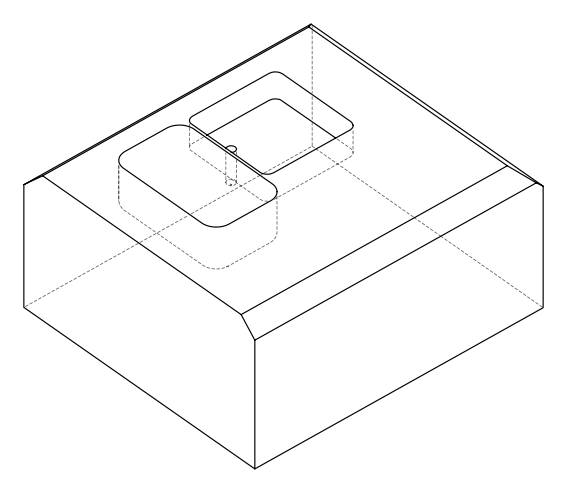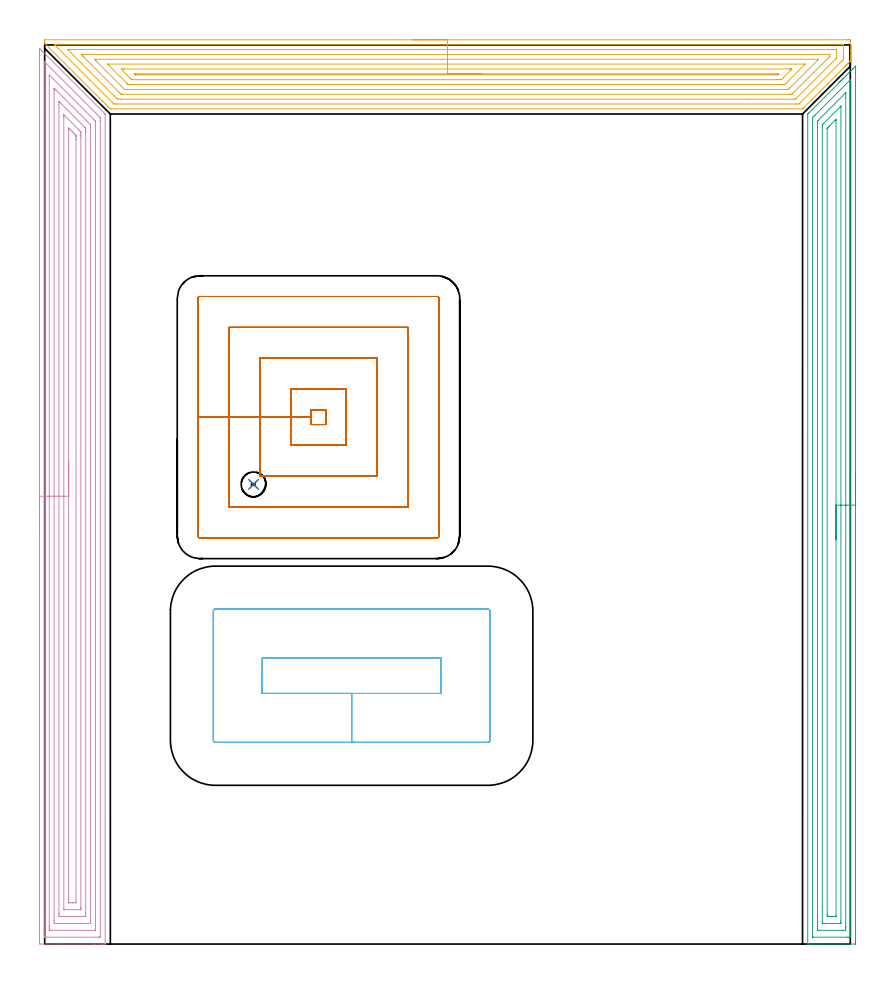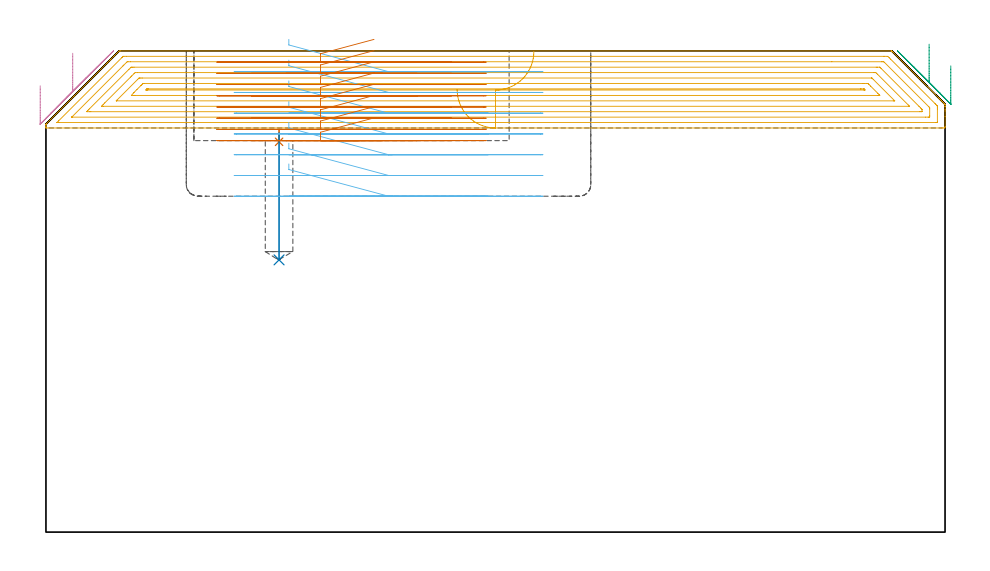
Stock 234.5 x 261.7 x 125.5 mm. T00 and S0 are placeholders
(PLAN: 7 operations, 4 tool changes, 58.2 min)
(1 SPOT_DRILL | STEP1POCKET | NXT0321_9005460120000 | 0.03 min | 2521 mm3)
(2 DRILL_BLIND_HOLE_INTO_CENTER | STEP1POCKET | UGT0301_192 | 0.14 min | 1224 mm3)
(3 AREA_MILL | FG_CHAMFER_SURFACE | UGT0205_001 | 10.26 min | 25149 mm3)
(4 AREA_MILL_1 | FG_CHAMFER_SURFACE_1 | UGT0205_001 | 14.43 min | 47653 mm3)
(5 AREA_MILL_2 | FG_CHAMFER_SURFACE_2 | UGT0205_001 | 14.32 min | 43594 mm3)
(6 MILL_RECTANGULAR_POCKET | POCKET_RECTANGULAR_STRAIGHT | NXT0201_007 | Follow Part, ap 6.25, ae 75% | 6.22 min | 248843 mm3)
(7 MILL_RECTANGULAR_POCKET_1 | POCKET_RECTANGULAR_STRAIGHT_1 | NXT0201_011 | Follow Part, ap 3, ae 75% | 12.83 min | 154911 mm3)
(TOOL NXT0321_9005460120000 | NC Spot Drill, 142deg, 12mm, Carbide, Uncoated | D12 PA142 FL30 Z2)
(TOOL UGT0301_192 | Twist Drill 7.2 mm | D7.2 PA118 FL66 Z2)
(TOOL UGT0205_001 | Chamfer Mill 20 x 3 x 45 deg. | D20 FL50 Z2)
(TOOL NXT0201_007 | ENDMILL 25mm [R216.25-25050GCK54P 1620] | D25 R3 FL54 Z5)
(TOOL NXT0201_011 | ENDMILL 12mm [2P460-1200-NA 1630] | D12 FL38 Z6)
(OP 1 SPOT_DRILL)
G17 G21 G94 G90
T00 M6
G54
G17 G0 G90 X60.8 Y133.8 S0 M3
G43 Z135.5 H0
G94 G81 G98 Z101.79 F250. R105.1
G80
M5
M2
(OP 2 DRILL_BLIND_HOLE_INTO_CENTER)
G17 G21 G94 G90
T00 M6
G54
G17 G0 G90 X60.8 Y133.8 S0 M3
G43 Z135.5 H0
G94 G81 G98 Z71. F250. R104.1
G80
M5
M2
(OP 3 AREA_MILL)
G17 G21 G94 G90
T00 M6
G54
G17 G0 G90 X236. Y137.75 S1061 M3
G43 Z135.5 H0
Z121.6
G94 G1 Y137.712 Z120.728 F250.
Y137.598 Z119.864
Y137.409 Z119.012
Y137.147 Z118.18
Y136.813 Z117.374
Y136.41 Z116.6
Y135.941 Z115.864
Y135.41 Z115.172
Y134.821 Z114.529
Y134.178 Z113.94
Y133.486 Z113.408
Y132.75 Z112.94
Y131.976 Z112.537
Y131.17 Z112.203
Y130.338 Z111.941
Y129.486 Z111.752
Y128.622 Z111.638
Y127.75 Z111.6
Y0.603
X235.995 Y0.09 Z111.603
X235.992 Y0.01 Z111.606
X235.906 Y0. Z111.691
X225.983 Z121.612
X224.538 Z123.058
X223.355 Z124.24
X222.366 Z125.234
X222.232 Y0.001 Z125.36
X222.191 Y0.002 Z125.401
X222.103 Y0.01 Z125.488
X222.1 Y0.157 Z125.5
Y241.513
X222.104 Y241.594 Z125.49
X222.153 Y241.654 Z125.444
X222.459 Y241.959 Z125.14
X223.505 Y243.005 Z124.095
X231.105 Y250.606 Z116.492
X231.241 Y250.743 Z116.355
X231.381 Y250.882 Z116.217
X231.536 Y251.037 Z116.062
X231.679 Y251.181 Z115.917
X231.827 Y251.328 Z115.771
X231.966 Y251.467 Z115.632
X232.117 Y251.619 Z115.478
X232.273 Y251.774 Z115.325
X232.396 Y251.897 Z115.201
X232.555 Y252.057 Z115.04
X233.07 Y252.57 Z114.53
X233.314 Y252.815 Z114.284
X233.431 Y252.933 Z114.165
X233.996 Y253.496 Z113.604
X234.207 Y253.707 Z113.391
X234.307 Y253.809 Z113.289
X234.745 Y254.246 Z112.854
X235.184 Y254.685 Z112.413
X235.418 Y254.918 Z112.182
X235.992 Y255.492 Z111.606
X235.997 Y255.493 Z111.601
X235.999 Y255.492 Z111.599
X236. Y255.154 Z111.6
Y127.75
X234.586 Z113.014
Y3.28
X234.585 Y2.551 Z113.015
X234.584 Y2.387 Z113.016
X234.579 Y2.032 Z113.021
X234.24 Y2.009 Z113.36
X233.869 Y2.004 Z113.731
X233.373 Y2. Z114.227
X223.734 Z123.866
X223.576 Y2.003 Z124.025
X223.548 Y2.005 Z124.052
X223.524 Y2.009 Z124.076
X223.521 Y2.044 Z124.079
X223.516 Y2.223 Z124.084
X223.515 Y2.387 Z124.085
Y239.729
X223.519 Y240.454 Z124.081
X223.521 Y240.537 Z124.079
X223.533 Y240.571 Z124.067
X223.576 Y240.621 Z124.024
X223.904 Y240.953 Z123.696
X224.231 Y241.281 Z123.369
X234.278 Y251.328 Z113.322
X234.373 Y251.421 Z113.227
X234.518 Y251.56 Z113.082
X234.572 Y251.611 Z113.028
X234.579 Y251.497 Z113.021
X234.583 Y251.328 Z113.017
X234.585 Y251.149 Z113.015
X234.586 Y127.75 Z113.014
X233.172 Z114.428
X233.171 Y5.064 Z114.429
X233.17 Y4.883 Z114.43
X233.165 Y4.172 Z114.435
X233.155 Y4.007 Z114.445
X232.117 Y4. Z115.483
X225.274 Y4.001 Z122.326
X225.107 Y4.005 Z122.493
X224.945 Y4.01 Z122.655
X224.936 Y4.172 Z122.664
X224.932 Y4.35 Z122.668
X224.929 Y5.064 Z122.671
Y5.246
Y238.836
X224.93 Y239.017 Z122.67
X224.933 Y239.2 Z122.667
X224.942 Y239.531 Z122.658
X225.128 Y239.729 Z122.472
X233.159 Y247.759 Z114.441
X233.164 Y247.761 Z114.436
X233.168 Z114.432
X233.169 Y247.759 Z114.431
X233.171 Y247.635 Z114.429
Y247.577
X233.172 Y127.75 Z114.428
X231.757 Z115.843
Y6.849
X231.756 Y6.324 Z115.844
X231.753 Y6.147 Z115.847
X231.751 Y6.016 Z115.849
X231.657 Y6.01 Z115.943
X231.241 Y6.001 Z116.359
X231.198 Y6. Z116.402
X226.816 Z120.784
X226.446 Y6.007 Z121.154
X226.359 Y6.01 Z121.241
X226.35 Y6.064 Z121.25
X226.348 Y6.128 Z121.252
X226.344 Y6.481 Z121.256
X226.343 Y10.944 Z121.257
Y237.577
X226.345 Y237.944 Z121.255
X226.348 Y238.464 Z121.252
X226.36 Y238.5 Z121.24
X226.384 Y238.527 Z121.216
X226.45 Y238.597 Z121.15
X226.685 Y238.836 Z120.915
X226.773 Y238.924 Z120.827
X231.637 Y243.787 Z115.963
X231.693 Y243.841 Z115.907
X231.729 Y243.873 Z115.871
X231.748 Y243.888 Z115.852
X231.75 Y243.864 Z115.85
X231.754 Y243.792 Z115.846
X231.756 Y243.665 Z115.844
X231.757 Y127.75 Z115.843
X230.343 Z117.257
X230.342 Y8.198 Z117.258
X230.341 Y8.089 Z117.259
X230.339 Y8.036 Z117.261
X230.337 Y8.016 Z117.263
X230.316 Y8.01 Z117.284
X230.107 Y8.003 Z117.493
X229.488 Y8. Z118.112
X229.234 Z118.366
X228.612 Z118.988
X228.357 Y8.001 Z119.243
X227.883 Y8.007 Z119.717
X227.776 Y8.01 Z119.824
X227.764 Y8.195 Z119.836
X227.757 Y8.611 Z119.843
Y8.633
Y237.27
X227.759 Y237.378 Z119.841
X227.762 Y237.432 Z119.838
X227.765 Y237.454 Z119.835
X227.78 Y237.471 Z119.82
X227.988 Y237.687 Z119.612
X228.243 Y237.944 Z119.357
X228.429 Y238.131 Z119.171
X230.102 Y239.804 Z117.498
X230.197 Y239.899 Z117.403
X230.291 Y239.989 Z117.309
X230.326 Y240.02 Z117.274
X230.334 Y240.026 Z117.266
X230.336 Y240.008 Z117.264
X230.34 Y239.923 Z117.26
X230.343 Y239.75 Z117.257
Y239.729
Y127.75
Y126.878 Z117.295
Y126.013 Z117.409
Y125.162 Z117.598
Y124.33 Z117.86
Y123.524 Z118.194
Y122.75 Z118.597
Y122.014 Z119.065
Y121.322 Z119.596
Y120.679 Z120.186
Y120.09 Z120.829
Y119.558 Z121.521
Y119.09 Z122.257
Y118.687 Z123.031
Y118.353 Z123.837
Y118.091 Z124.669
Y117.902 Z125.52
Y117.788 Z126.385
Y117.75 Z127.257
G0 Z135.5
M5
M2
(OP 4 AREA_MILL_1)
G17 G21 G94 G90
T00 M6
G54
G17 G0 G90 X-1.5 Y120.35 S1061 M3
G43 Z135.5 H0
Z116.4
G94 G1 Y120.388 Z115.528 F250.
Y120.502 Z114.664
Y120.691 Z113.812
Y120.953 Z112.98
Y121.287 Z112.174
Y121.69 Z111.4
Y122.158 Z110.664
Y122.69 Z109.972
Y123.279 Z109.329
Y123.922 Z108.74
Y124.614 Z108.209
Y125.35 Z107.74
Y126.124 Z107.337
Y126.93 Z107.003
Y127.762 Z106.741
Y128.613 Z106.552
Y129.478 Z106.438
Y130.35 Z106.4
Y260.628
X-1.499 Y260.698 Z106.399
X-1.497 Z106.4
X-1.329 Y260.531 Z106.567
X-1.2 Y260.401 Z106.698
X-0.946 Y260.146 Z106.954
X17.461 Y241.739 Z125.361
X17.598 Y241.594 Z125.487
X17.6 Y241.377 Z125.5
Y0.15
X17.597 Y0.01 Z125.488
X17.557 Y0. Z125.448
X17.184 Z125.084
X16.691 Z124.59
X16.09 Z123.985
X14.896 Z122.793
X14.303 Z122.197
X4.03 Z111.927
X-1.179 Z106.718
X-1.491 Y0.01 Z106.406
X-1.499 Y0.32 Z106.399
Y0.345
X-1.5 Y130.35 Z106.4
X-0.086 Z107.814
X-0.085 Y256.632 Z107.815
X-0.083 Y256.729 Z107.817
X-0.079 Y256.791 Z107.821
X-0.077 Y256.815 Z107.823
X-0.06 Y256.801 Z107.84
X0.01 Y256.736 Z107.91
X0.213 Y256.537 Z108.113
X15.373 Y241.377 Z123.273
X16.09 Y240.652 Z123.99
X16.171 Y240.567 Z124.071
X16.179 Y240.485 Z124.079
X16.182 Y240.393 Z124.082
X16.185 Y239.593 Z124.085
X16.186 Y239.497 Z124.086
X16.185 Y2.284 Z124.085
X16.183 Y2.188 Z124.083
X16.178 Y2.01 Z124.078
X16.09 Y2.008 Z123.99
X15.575 Y2.001 Z123.475
X0.39 Y2. Z108.29
X0.01 Y2.004 Z107.91
X-0.043 Y2.006 Z107.857
X-0.071 Y2.009 Z107.829
X-0.079 Y2.092 Z107.821
X-0.084 Y2.284 Z107.816
X-0.085 Y2.38 Z107.815
X-0.086 Y130.35 Z107.814
X1.328 Z109.228
X1.329 Y252.97 Z109.229
X1.331 Z109.231
X14.303 Y239.997 Z122.203
X14.702 Y239.593 Z122.602
X14.759 Y239.53 Z122.659
X14.764 Y239.475 Z122.664
X14.767 Y239.359 Z122.667
X14.77 Y239.126 Z122.67
X14.771 Y234.583 Z122.671
Y4.163
X14.769 Y4.046 Z122.669
X14.767 Y4.019 Z122.667
X14.766 Y4.012 Z122.666
X14.738 Y4.009 Z122.638
X14.63 Y4.003 Z122.53
X14.466 Y4. Z122.366
X1.96 Z109.86
X1.797 Y4.002 Z109.697
X1.634 Y4.006 Z109.534
X1.335 Y4.017 Z109.235
X1.333 Y4.163 Z109.233
X1.33 Y4.63 Z109.23
X1.329 Y5.055 Z109.229
X1.328 Y5.523 Z109.228
Y130.35
X2.743 Z110.643
Y248.511
X2.745 Y248.89 Z110.645
X2.748 Y249.078 Z110.648
X2.749 Y249.088 Z110.649
X2.758 Y249.083 Z110.658
X2.795 Y249.052 Z110.695
X2.847 Y249.003 Z110.747
X3.341 Y248.511 Z111.241
X5.57 Y246.281 Z113.47
X12.516 Y239.334 Z120.416
X13.144 Y238.701 Z121.044
X13.35 Y238.486 Z121.25
X13.357 Y237.809 Z121.257
Y6.838
X13.349 Y6.007 Z121.249
X12.516 Y6.001 Z120.416
X12.463 Y6. Z120.363
X3.53 Z111.43
X2.751 Y6.01 Z110.651
X2.743 Y6.786 Z110.643
Y6.838
Y130.35
X4.157 Z112.057
Y244.371
X4.158 Y244.944 Z112.058
X4.16 Y245.129 Z112.06
X4.162 Y245.185 Z112.062
X4.165 Y245.225 Z112.065
X4.477 Y244.925 Z112.377
X11.623 Y237.778 Z119.523
X11.834 Y237.555 Z119.734
X11.936 Y237.445 Z119.836
X11.939 Y237.237 Z119.839
X11.942 Y236.918 Z119.842
X11.943 Y236.599 Z119.843
Y236.026
Y9.195
X11.94 Y8.622 Z119.84
X11.936 Y8.31 Z119.836
X11.928 Y8.01 Z119.828
X11.623 Y8.005 Z119.523
X11.352 Y8.001 Z119.252
X5.1 Y8. Z113.
X4.477 Y8.004 Z112.377
X4.198 Y8.009 Z112.098
X4.164 Y8.021 Z112.064
X4.162 Y8.045 Z112.062
X4.158 Y8.622 Z112.058
X4.157 Y8.941 Z112.057
Y130.35
X5.571 Z113.471
Y240.485
X5.572 Y241.175 Z113.472
X5.573 Y241.377 Z113.473
X5.575 Z113.475
X9.837 Y237.115 Z117.737
X10.032 Y236.918 Z117.932
X10.228 Y236.712 Z118.128
X10.522 Y236.394 Z118.422
X10.526 Y236.23 Z118.426
X10.527 Y236.026 Z118.427
X10.529 Y235.335 Z118.429
Y235.134
Y10.607
X10.528 Y10.406 Z118.428
X10.524 Y10.061 Z118.424
X10.522 Y10.021 Z118.422
X10.517 Y10.01 Z118.417
X10.486 Y10.007 Z118.386
X10.378 Y10.003 Z118.278
X10.243 Y10. Z118.143
X5.776 Z113.676
X5.621 Y10.003 Z113.521
X5.589 Y10.006 Z113.489
X5.579 Y10.01 Z113.479
X5.577 Y10.019 Z113.477
X5.574 Y10.054 Z113.474
X5.572 Y10.204 Z113.472
X5.571 Y130.35 Z113.471
X6.985 Z114.885
X6.986 Y237.26 Z114.886
X6.988 Y237.374 Z114.888
X6.992 Y237.464 Z114.892
X6.995 Y237.497 Z114.895
X7.011 Y237.483 Z114.911
X7.157 Y237.342 Z115.057
X7.585 Y236.918 Z115.485
X8.05 Y236.453 Z115.95
X8.477 Y236.026 Z116.377
X8.943 Y235.556 Z116.843
X9.047 Y235.448 Z116.947
X9.097 Y235.394 Z116.997
X9.108 Y235.304 Z117.008
X9.111 Y235.134 Z117.011
X9.113 Y234.964 Z117.013
X9.115 Y234.242 Z117.015
Y234.071
X9.114 Y12.911 Z117.014
X9.109 Y12.189 Z117.009
X9.108 Y12.025 Z117.008
X8.943 Y12.01 Z116.843
X8.238 Y12.001 Z116.138
X8.05 Z115.95
X7.343 Y12.004 Z115.243
X7.157 Y12.01 Z115.057
X6.992 Y12.027 Z114.892
X6.989 Y12.189 Z114.889
X6.987 Y12.359 Z114.887
X6.985 Y13.081 Z114.885
Y13.252
Y130.35
Y131.222 Z114.923
Y132.086 Z115.037
Y132.938 Z115.226
Y133.77 Z115.488
Y134.576 Z115.822
Y135.35 Z116.225
Y136.086 Z116.694
Y136.778 Z117.225
Y137.421 Z117.814
Y138.01 Z118.457
Y138.541 Z119.15
Y139.01 Z119.885
Y139.413 Z120.659
Y139.747 Z121.465
Y140.009 Z122.297
Y140.198 Z123.149
Y140.312 Z124.014
Y140.35 Z124.885
G0 Z135.5
M5
M2
(OP 5 AREA_MILL_2)
G17 G21 G94 G90
T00 M6
G54
G17 G0 G90 X107.25 Y263.2 S1061 M3
G43 Z135.5 H0
Z115.4
G94 G1 X107.288 Z114.528 F250.
X107.402 Z113.664
X107.591 Z112.812
X107.853 Z111.98
X108.187 Z111.174
X108.59 Z110.4
X109.059 Z109.664
X109.59 Z108.972
X110.179 Z108.329
X110.822 Z107.74
X111.514 Z107.208
X112.25 Z106.74
X113.024 Z106.337
X113.83 Z106.003
X114.662 Z105.741
X115.514 Z105.552
X116.378 Z105.438
X117.25 Z105.4
X233.473
X233.877 Y263.199 Z105.401
X234.277 Y263.196 Z105.402
X234.49 Y263.192 Z105.405
X234.5 Y262.803 Z105.793
Y260.17 Z108.424
Y258.761 Z109.835
Y258.415 Z110.18
Y257.617 Z110.982
Y257.538 Z111.061
X234.499 Y257.138 Z111.46
X234.497 Y257.008 Z111.589
X234.473 Y256.976 Z111.622
X234.206 Y256.706 Z111.893
X234.119 Y256.619 Z111.981
X233.877 Y256.376 Z112.222
X233.724 Y256.221 Z112.374
X233.573 Y256.072 Z112.525
X233.43 Y255.929 Z112.669
X233.285 Y255.783 Z112.813
X233.142 Y255.641 Z112.956
X232.983 Y255.482 Z113.115
X232.846 Y255.344 Z113.252
X227.621 Y250.121 Z118.478
X220.919 Y243.418 Z125.18
X220.685 Y243.187 Z125.411
X220.594 Y243.103 Z125.489
X220.472 Y243.1 Z125.5
X19.39
X19.097 Y243.105 Z125.491
X18.96 Y243.238 Z125.359
X18.447 Y243.753 Z124.847
X17.824 Y244.374 Z124.222
X17.615 Y244.585 Z124.015
X16.946 Y245.252 Z123.345
X16.782 Y245.418 Z123.182
X16.709 Y245.491 Z123.109
X16.069 Y246.13 Z122.468
X15.95 Y246.25 Z122.349
X7.294 Y254.905 Z113.693
X0.176 Y262.023 Z106.575
X0.143 Y262.056 Z106.541
X0.077 Y262.12 Z106.474
X0.01 Y262.198 Z106.393
X0.002 Y262.268 Z106.323
X0. Y262.71 Z105.89
Y262.99 Z105.609
X0.01 Y263.193 Z105.405
X0.054 Y263.2 Z105.4
X117.25
Y261.786 Z106.814
X232.09 Y261.785 Z106.815
X232.234 Y261.784 Z106.816
X232.448 Y261.779 Z106.821
X232.491 Y261.776 Z106.824
X232.495 Y261.746 Z106.854
X232.497 Y261.713 Z106.887
X232.5 Y261.523 Z107.077
X232.499 Y258.415 Z110.185
X232.498 Y258.015 Z110.585
X232.49 Y257.538 Z111.062
X232.48 Y257.442 Z111.158
X232.419 Y257.376 Z111.224
X232.34 Y257.292 Z111.308
X232.09 Y257.04 Z111.56
X231.898 Y256.848 Z111.752
X220.302 Y245.252 Z123.348
X219.942 Y244.895 Z123.705
X219.578 Y244.535 Z124.065
X219.429 Y244.521 Z124.079
X218.684 Y244.515 Z124.085
X218.542
X21.035
X20.284 Y244.52 Z124.08
X20.135 Y244.521 Z124.079
X19.962 Y244.691 Z123.909
X19.781 Y244.868 Z123.732
X3.304 Y261.346 Z107.254
X2.939 Y261.716 Z106.884
X2.902 Y261.756 Z106.844
X2.884 Y261.777 Z106.823
X2.896 Y261.779 Z106.821
X3.031 Y261.782 Z106.818
X3.304 Y261.785 Z106.815
X3.446 Y261.786 Z106.814
X117.25
Y260.372 Z108.228
X229.409 Y260.371 Z108.229
X230.101 Y260.368 Z108.232
X230.302 Y260.365 Z108.235
X230.49 Y260.358 Z108.242
X230.495 Y260.17 Z108.43
X230.499 Y259.978 Z108.622
Y258.222 Z110.378
X230.494 Y258.028 Z110.572
X230.49 Y257.901 Z110.699
X230.441 Y257.849 Z110.751
X230.302 Y257.702 Z110.898
X218.707 Y246.107 Z122.493
X218.684 Y246.086 Z122.514
X218.507 Y245.936 Z122.664
X218.34 Y245.933 Z122.667
X217.995 Y245.929 Z122.671
X204.981 Y245.928 Z122.672
X22.072 Y245.929 Z122.671
X21.378 Y245.933 Z122.667
X21.178 Y245.936 Z122.664
X20.979 Y246.13 Z122.47
X20.284 Y246.816 Z121.784
X20.092 Y247.007 Z121.593
X6.879 Y260.222 Z108.378
X6.757 Y260.354 Z108.246
X6.75 Y260.367 Z108.233
X6.756 Y260.369 Z108.231
X6.771 Y260.37 Z108.23
X6.789 Y260.371 Z108.229
X6.879 Y260.372 Z108.228
X117.25
Y258.957 Z109.643
X227.964 Y258.956 Z109.644
X228.356 Y258.953 Z109.647
X228.427 Y258.95 Z109.65
X228.49 Y258.943 Z109.657
X228.492 Y258.845 Z109.755
X228.499 Y258.431 Z110.169
X228.498 Y258.415 Z110.185
X228.49 Y258.363 Z110.237
X228.455 Y258.315 Z110.285
X228.376 Y258.231 Z110.369
X228.254 Y258.105 Z110.495
X228.098 Y257.947 Z110.653
X227.689 Y257.538 Z111.062
X217.791 Y247.64 Z120.96
X217.574 Y247.428 Z121.172
X217.511 Y247.369 Z121.231
X217.487 Y247.35 Z121.25
X217.444 Y247.348 Z121.252
X216.897 Y247.344 Z121.256
X216.555 Y247.343 Z121.257
X22.965
X22.622 Y247.344 Z121.256
X22.348 Y247.347 Z121.253
X22.215 Y247.35 Z121.25
X22.072 Y247.483 Z121.117
X21.666 Y247.885 Z120.715
X11.347 Y258.202 Z110.398
X11.137 Y258.415 Z110.185
X10.935 Y258.626 Z109.974
X10.63 Y258.951 Z109.649
X10.799 Y258.953 Z109.647
X11.347 Y258.956 Z109.644
X11.689 Y258.957 Z109.643
X117.25
Y257.543 Z111.057
X224.935
X225.228 Y257.538 Z111.062
X225.089 Y257.392 Z111.208
X224.94 Y257.239 Z111.361
X216.897 Y249.196 Z119.404
X216.676 Y248.979 Z119.621
X216.452 Y248.762 Z119.838
X216.009 Y248.757 Z119.843
X23.864
X23.248 Y248.762 Z119.838
X22.965 Y249.037 Z119.564
X22.359 Y249.64 Z118.96
X22.072 Y249.927 Z118.673
X15.338 Y256.66 Z111.94
X14.922 Y257.079 Z111.521
X14.472 Y257.538 Z111.062
X14.917 Y257.543 Z111.057
X117.25
Y256.129 Z112.471
X221.013
X221.144 Y256.127 Z112.473
X221.365 Y256.122 Z112.478
X221.366 Y256.119 Z112.481
X221.365 Y256.114 Z112.486
X215.769 Y250.517 Z118.083
X215.437 Y250.196 Z118.404
X215.414 Y250.178 Z118.422
X215.374 Y250.175 Z118.425
X215.286 Y250.172 Z118.428
X25.105 Y250.171 Z118.429
X24.753 Y250.172 Z118.428
X24.4 Y250.175 Z118.425
X24.303 Y250.178 Z118.422
X24.242 Y250.217 Z118.383
X24.137 Y250.317 Z118.283
X23.931 Y250.517 Z118.083
X23.859 Y250.589 Z118.011
X18.497 Y255.952 Z112.648
X18.355 Y256.104 Z112.496
X18.341 Y256.124 Z112.476
X18.349 Y256.126 Z112.474
X18.368 Y256.128 Z112.472
X117.25 Y256.129 Z112.471
Y254.715 Z113.885
X216.897 Y254.714 Z113.886
X217.093 Y254.713 Z113.887
X217.409 Y254.708 Z113.892
X217.493 Y254.701 Z113.899
X217.439 Y254.643 Z113.957
X217.369 Y254.568 Z114.032
X217.306 Y254.504 Z114.096
X216.969 Y254.166 Z114.434
X215.092 Y252.289 Z116.311
X214.648 Y251.848 Z116.752
X214.501 Y251.705 Z116.895
X214.385 Y251.594 Z117.006
X214.216 Y251.59 Z117.01
X214.02 Y251.587 Z117.013
X213.322 Y251.586 Z117.014
X213.128 Y251.585 Z117.015
X25.646 Y251.586 Z117.014
X25.451 Y251.587 Z117.013
X25.366 Y251.59 Z117.01
X25.327 Y251.592 Z117.008
X25.175 Y251.734 Z116.866
X24.888 Y252.013 Z116.587
X24.753 Y252.145 Z116.455
X23.747 Y253.15 Z115.45
X22.965 Y253.935 Z114.665
X22.879 Y254.028 Z114.572
X22.273 Y254.708 Z113.892
X22.965 Y254.713 Z113.887
X23.16 Y254.714 Z113.886
X117.25 Y254.715 Z113.885
Y253.3 Z115.3
X213.322
X213.475 Y253.298 Z115.302
X213.577 Y253.294 Z115.306
X213.632 Y253.29 Z115.31
X213.587 Y253.24 Z115.36
X213.502 Y253.15 Z115.45
X213.413 Y253.061 Z115.539
X213.38 Y253.032 Z115.568
X213.354 Y253.012 Z115.588
X213.322 Y253.007 Z115.593
X212.581 Y253. Z115.6
X212.429
X26.693
X26.54 Y253.001 Z115.599
X26.388 Y253.006 Z115.594
X26.35 Y253.008 Z115.592
X26.328 Y253.025 Z115.575
X26.283 Y253.066 Z115.534
X26.199 Y253.15 Z115.45
X26.092 Y253.265 Z115.335
X26.068 Y253.294 Z115.306
X26.132 Y253.297 Z115.303
X26.234 Y253.299 Z115.301
X26.387 Y253.3 Z115.3
X26.54 Y253.301
X117.25 Y253.3
X118.122 Z115.338
X118.987 Z115.451
X119.838 Z115.64
X120.67 Z115.903
X121.476 Z116.236
X122.25 Z116.639
X122.986 Z117.108
X123.678 Z117.639
X124.321 Z118.228
X124.91 Z118.872
X125.442 Z119.564
X125.91 Z120.3
X126.313 Z121.073
X126.647 Z121.879
X126.909 Z122.711
X127.098 Z123.563
X127.212 Z124.428
X127.25 Z125.3
G0 Z135.5
M5
M2
(OP 6 MILL_RECTANGULAR_POCKET)
G17 G21 G94 G90
T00 M6
G54
G17 G0 G90 X63.35 Y78.352 S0 M3
G43 Z135.5 H1
Z128.5
G94 G1 Y72.95 Z127.052 F250.
X89.35 Z120.086
X115.35 F500.
Y83.25
X63.35
Y72.95
X89.35
Y58.7
X129.
G3 X129.6 Y59.3 R0.6
G1 Y96.9
G3 X129. Y97.5 R0.6
G1 X49.7
G3 X49.1 Y96.9 R0.6
G1 Y59.3
G3 X49.7 Y58.7 R0.6
G1 X89.35
X90.35
G0 X63.35 Y78.352 Z123.086
G1 Y72.95 Z121.638 F250.
X89.35 Z114.671
X115.35 F500.
Y83.25
X63.35
Y72.95
X89.35
Y58.7
X129.
G3 X129.6 Y59.3 R0.6
G1 Y96.9
G3 X129. Y97.5 R0.6
G1 X49.7
G3 X49.1 Y96.9 R0.6
G1 Y59.3
G3 X49.7 Y58.7 R0.6
G1 X89.35
X90.35
G0 X63.35 Y78.352 Z117.671
G1 Y72.95 Z116.224 F250.
X89.35 Z109.257
X115.35 F500.
Y83.25
X63.35
Y72.95
X89.35
Y58.7
X129.
G3 X129.6 Y59.3 R0.6
G1 Y96.9
G3 X129. Y97.5 R0.6
G1 X49.7
G3 X49.1 Y96.9 R0.6
G1 Y59.3
G3 X49.7 Y58.7 R0.6
G1 X89.35
X90.35
G0 X63.35 Y78.352 Z112.257
G1 Y72.95 Z110.809 F250.
X89.35 Z103.843
X115.35 F500.
Y83.25
X63.35
Y72.95
X89.35
Y58.7
X129.
G3 X129.6 Y59.3 R0.6
G1 Y96.9
G3 X129. Y97.5 R0.6
G1 X49.7
G3 X49.1 Y96.9 R0.6
G1 Y59.3
G3 X49.7 Y58.7 R0.6
G1 X89.35
X90.35
G0 X63.35 Y78.352 Z106.843
G1 Y72.95 Z105.395 F250.
X89.35 Z98.429
X115.35 F500.
Y83.25
X63.35
Y72.95
X89.35
Y58.7
X129.
G3 X129.6 Y59.3 R0.6
G1 Y96.9
G3 X129. Y97.5 R0.6
G1 X49.7
G3 X49.1 Y96.9 R0.6
G1 Y59.3
G3 X49.7 Y58.7 R0.6
G1 X89.35
X90.35
G0 X63.35 Y78.352 Z101.429
G1 Y72.95 Z99.981 F250.
X89.35 Z93.014
X115.35 F500.
Y83.25
X63.35
Y72.95
X89.35
Y58.7
X129.
G3 X129.6 Y59.3 R0.6
G1 Y96.9
G3 X129. Y97.5 R0.6
G1 X49.7
G3 X49.1 Y96.9 R0.6
G1 Y59.3
G3 X49.7 Y58.7 R0.6
G1 X89.35
X90.35
G0 X63.35 Y78.352 Z96.014
G1 Y72.95 Z94.567 F250.
X89.35 Z87.6
X115.35 F500.
Y83.25
X63.35
Y72.95
X89.35
Y58.7
X129.
G3 X129.6 Y59.3 R0.6
G1 Y96.9
G3 X129. Y97.5 R0.6
G1 X49.7
G3 X49.1 Y96.9 R0.6
G1 Y59.3
G3 X49.7 Y58.7 R0.6
G1 X89.35
X90.35
G0 Z135.5
M5
M2
(OP 7 MILL_RECTANGULAR_POCKET_1)
G17 G21 G94 G90
T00 M6
G54
G17 G0 G90 X85.562 Y161.5 S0 M3
G43 Z135.5 H1
Z128.5
G94 G1 X71.6 Z124.759 F250.
Y153.35 Z122.575
X77.6
Y151.2 F500.
X81.8
Y155.5
X77.6
Y153.35
X71.6
Y145.2
X87.8
Y161.5
X71.6
Y153.35
X62.6
Y136.2
X96.8
Y170.5
X62.6
Y153.35
X53.6
Y127.2
X105.8
Y179.5
X53.6
Y153.35
X44.6
Y118.8
G3 X45.2 Y118.2 R0.6
G1 X114.2
G3 X114.8 Y118.8 R0.6
G1 Y187.9
G3 X114.2 Y188.5 R0.6
G1 X45.2
G3 X44.6 Y187.9 R0.6
G1 Y153.35
Y152.35
G0 X85.562 Y161.5 Z125.575
G1 X71.6 Z121.834 F250.
Y153.35 Z119.65
X77.6
Y151.2 F500.
X81.8
Y155.5
X77.6
Y153.35
X71.6
Y145.2
X87.8
Y161.5
X71.6
Y153.35
X62.6
Y136.2
X96.8
Y170.5
X62.6
Y153.35
X53.6
Y127.2
X105.8
Y179.5
X53.6
Y153.35
X44.6
Y118.8
G3 X45.2 Y118.2 R0.6
G1 X114.2
G3 X114.8 Y118.8 R0.6
G1 Y187.9
G3 X114.2 Y188.5 R0.6
G1 X45.2
G3 X44.6 Y187.9 R0.6
G1 Y153.35
Y152.35
G0 X85.562 Y161.5 Z122.65
G1 X71.6 Z118.909 F250.
Y153.35 Z116.725
X77.6
Y151.2 F500.
X81.8
Y155.5
X77.6
Y153.35
X71.6
Y145.2
X87.8
Y161.5
X71.6
Y153.35
X62.6
Y136.2
X96.8
Y170.5
X62.6
Y153.35
X53.6
Y127.2
X105.8
Y179.5
X53.6
Y153.35
X44.6
Y118.8
G3 X45.2 Y118.2 R0.6
G1 X114.2
G3 X114.8 Y118.8 R0.6
G1 Y187.9
G3 X114.2 Y188.5 R0.6
G1 X45.2
G3 X44.6 Y187.9 R0.6
G1 Y153.35
Y152.35
G0 X85.562 Y161.5 Z119.725
G1 X71.6 Z115.984 F250.
Y153.35 Z113.8
X77.6
Y151.2 F500.
X81.8
Y155.5
X77.6
Y153.35
X71.6
Y145.2
X87.8
Y161.5
X71.6
Y153.35
X62.6
Y136.2
X96.8
Y170.5
X62.6
Y153.35
X53.6
Y127.2
X105.8
Y179.5
X53.6
Y153.35
X44.6
Y118.8
G3 X45.2 Y118.2 R0.6
G1 X114.2
G3 X114.8 Y118.8 R0.6
G1 Y187.9
G3 X114.2 Y188.5 R0.6
G1 X45.2
G3 X44.6 Y187.9 R0.6
G1 Y153.35
Y152.35
G0 X85.562 Y161.5 Z116.8
G1 X71.6 Z113.059 F250.
Y153.35 Z110.875
X77.6
Y151.2 F500.
X81.8
Y155.5
X77.6
Y153.35
X71.6
Y145.2
X87.8
Y161.5
X71.6
Y153.35
X62.6
Y136.2
X96.8
Y170.5
X62.6
Y153.35
X53.6
Y127.2
X105.8
Y179.5
X53.6
Y153.35
X44.6
Y118.8
G3 X45.2 Y118.2 R0.6
G1 X114.2
G3 X114.8 Y118.8 R0.6
G1 Y187.9
G3 X114.2 Y188.5 R0.6
G1 X45.2
G3 X44.6 Y187.9 R0.6
G1 Y153.35
Y152.35
G0 X85.562 Y161.5 Z113.875
G1 X71.6 Z110.134 F250.
Y153.35 Z107.95
X77.6
Y151.2 F500.
X81.8
Y155.5
X77.6
Y153.35
X71.6
Y145.2
X87.8
Y161.5
X71.6
Y153.35
X62.6
Y136.2
X96.8
Y170.5
X62.6
Y153.35
X53.6
Y127.2
X105.8
Y179.5
X53.6
Y153.35
X44.6
Y118.8
G3 X45.2 Y118.2 R0.6
G1 X114.2
G3 X114.8 Y118.8 R0.6
G1 Y187.9
G3 X114.2 Y188.5 R0.6
G1 X45.2
G3 X44.6 Y187.9 R0.6
G1 Y153.35
Y152.35
G0 X85.562 Y161.5 Z110.95
G1 X71.6 Z107.209 F250.
Y153.35 Z105.025
X77.6
Y151.2 F500.
X81.8
Y155.5
X77.6
Y153.35
X71.6
Y145.2
X87.8
Y161.5
X71.6
Y153.35
X62.6
Y136.2
X96.8
Y170.5
X62.6
Y153.35
X53.6
Y127.2
X105.8
Y179.5
X53.6
Y153.35
X44.6
Y118.8
G3 X45.2 Y118.2 R0.6
G1 X114.2
G3 X114.8 Y118.8 R0.6
G1 Y187.9
G3 X114.2 Y188.5 R0.6
G1 X45.2
G3 X44.6 Y187.9 R0.6
G1 Y153.35
Y152.35
G0 X85.562 Y161.5 Z108.025
G1 X71.6 Z104.284 F250.
Y153.35 Z102.1
X77.6
Y151.2 F500.
X81.8
Y155.5
X77.6
Y153.35
X71.6
Y145.2
X87.8
Y161.5
X71.6
Y153.35
X62.6
Y136.2
X96.8
Y170.5
X62.6
Y153.35
X53.6
Y127.2
X105.8
Y179.5
X53.6
Y153.35
X44.6
Y118.8
G3 X45.2 Y118.2 R0.6
G1 X114.2
G3 X114.8 Y118.8 R0.6
G1 Y187.9
G3 X114.2 Y188.5 R0.6
G1 X45.2
G3 X44.6 Y187.9 R0.6
G1 Y153.35
Y152.35
G0 Z135.5
M5
M2
